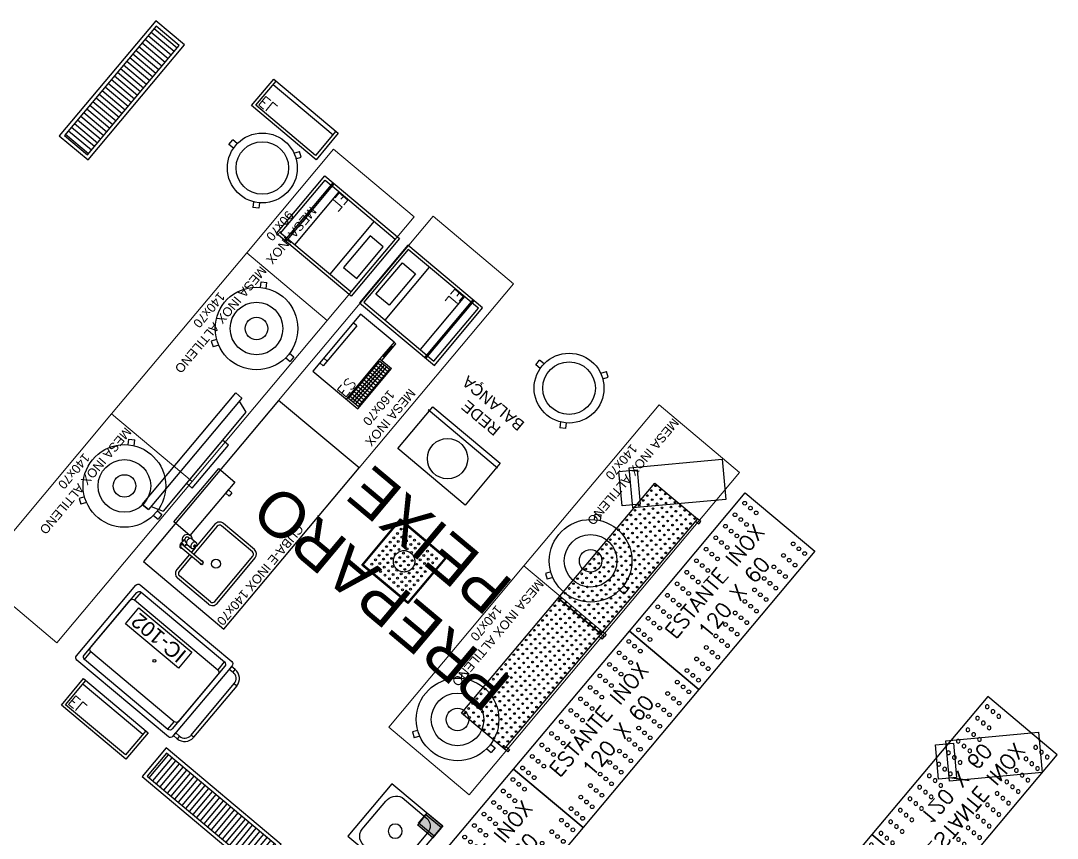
# Model space of a CAD drawing. Header units: metres. Extents: x 822482 to 822767, y 9662202 to 9662512.
# Drawn here: x 822698.37 to 822705.27, y 9662407.54 to 9662412.98 of the extents above; entities that cross this region are included whole.
import ezdxf
from ezdxf.enums import TextEntityAlignment as Align

# ---------------------------------------------------------------- set-up
doc = ezdxf.new("R2010")
doc.units = ezdxf.units.M
doc.linetypes.add('20006_ARQ_1000_3PV$0$CRF-EPL-L-ARQ-PE-BASE TÉRREO-R08$0$XREF - Ampliações.$0$PA-VAL-BASE-TER$0$HIDDEN', pattern=[9.524999999999999, 6.35, -3.175])
for name, color, linetype in [('#ARQ_TEXTO', 8, 'Continuous'), ('20006_ARQ_1000_3PV$0$ARQ-SAN', 9, 'Continuous'), ('ARQ_NE_EQUIPAMENTOS', 7, 'Continuous'), ('INOX_MOB', 252, 'Continuous')]:
    doc.layers.add(name, color=color, linetype=linetype)
doc.layers.add('20006_ARQ_1400_3PV$0$I-PONTO-ELE', color=114, linetype='Continuous', lineweight=0)
doc.layers.add('ARQ_NE_MOBILIÁRIOS', color=251, linetype='Continuous', lineweight=0)
for name, color, linetype, true_color in [('ARQ_NE_COTAS', 7, 'Continuous', 0x000000), ('ARQ_NE_GRELHAS', 7, 'Continuous', 0x0032c7), ('ARQ_NE_TEXTO', 7, 'Continuous', 0x000000)]:
    doc.layers.add(name, color=color, linetype=linetype, true_color=true_color)
doc.layers.add('ARQ_NE_INOX', color=7, linetype='Continuous', lineweight=0, true_color=0x0032c7)
doc.styles.add('20006_ARQ_1400_3PV$0$ROMANS', font='romans.shx')
doc.styles.add('Arial', font='arial.ttf', dxfattribs={"height": 0.6})
doc.styles.add('ROMANS', font='romans', dxfattribs={"height": 0.2})
doc.styles.get("Standard").update_dxf_attribs({"font": 'arial.ttf'})

# ---------------------------------------------------------------- blocks, each defined once
blk = doc.blocks.new('20006_ARQ_1400_3PV$0$ILV-014')
at = {"color": 0}
blk.add_lwpolyline([(0, 0.44), (0.455, 0.44), (0.455, 0), (0, 0)], close=True, dxfattribs=at)
blk.add_lwpolyline([(0.02167001351724392, 0.3202935160819689), (0.02167001351724392, 0.1212028945708084, 0.4643458994565086), (0.1139861987649348, 0.04323167111190891), (0.341707182136132, 0.04323167111190891, 0.3376475339818152), (0.4295271034063944, 0.1101670568421263), (0.4295271034063944, 0.3209688337853274, 0.4357182790879758), (0.3539637761542533, 0.391980523107835), (0.1184374823284143, 0.391980523107835, 0.3175354950386107), (0.02167001351724392, 0.3202935160819689, 1.395828122788316)], format="xyb", dxfattribs=at)
blk.add_circle((0.2278466904505334, 0.22), 0.04707355878347441, dxfattribs=at)
blk = doc.blocks.new('20006_ARQ_1400_3PV$0$IC-001')
at = {"color": 0}
for p, q in [((0.1972771088694572, 0.3871580313389131), (0.1972771088694572, 0.425386268303555)), ((0.1972771088694572, 0.425386268303555), (0.2372771088703303, 0.425386268303555)), ((0.2372771088703303, 0.3871580313389131), (0.2372771088703303, 0.425386268303555)), ((0.01070662411802914, 0.05491396501747658), (-0.02197742227144772, 0.03342144386988366)), ((0, 0), (-0.02197742227144772, 0.03342144386988366)), ((0.03099807920079911, 0.02038385531341191), (0, 0)), ((0.4117094655011897, 0.0231953350630647), (0.4427075447019888, 0.00281147974965279)), ((0.4320009205766837, 0.05772544476712937), (0.4646849669734365, 0.03623292361953645)), ((0.4427075447019888, 0.00281147974965279), (0.4646849669734365, 0.03623292361953645))]:
    blk.add_line(p, q, dxfattribs=at)
for radius in [0.2324999999999962, 0.1749999999999985]:
    blk.add_circle((0.2203680179591174, 0.1552737225902092), radius, dxfattribs=at)
blk = doc.blocks.new('20006_ARQ_1400_3PV$0$IPL-001')
at = {"color": 0}
for points in [[(0, 0), (1, 0), (1, -0.3699999999989814), (0, -0.3699999999989814)], [(0, -0.3699999999989814), (0.02000000000407454, -0.3699999999989814), (0.02000000000407454, -0.3999999999978172), (0, -0.3999999999978172)], [(1, -0.3699999999989814), (0.9799999999959255, -0.3699999999989814), (0.9799999999959255, -0.3999999999978172), (1, -0.3999999999978172)]]:
    blk.add_lwpolyline(points, close=True, dxfattribs=at)
for centre in [(0.01194317577028414, -0.01562042084697168), (0.01194317577028414, -0.05810210423805984), (0.0544248591613723, -0.01562042084697168), (0.0544248591613723, -0.05810210423805984), (0.09690654255973641, -0.01562042084697168), (0.09690654255973641, -0.05810210423805984), (0.1393882259508246, -0.01562042084697168), (0.1393882259508246, -0.05810210423805984), (0.1818699093491887, -0.01562042084697168), (0.1818699093491887, -0.05810210423805984), (0.2243515927402768, -0.01562042084697168), (0.2243515927402768, -0.05810210423805984), (0.2668332761386409, -0.01562042084697168), (0.2668332761386409, -0.05810210423805984), (0.3093149595297291, -0.01562042084697168), (0.3093149595297291, -0.05810210423805984), (0.3517966429280932, -0.01562042084697168), (0.3517966429280932, -0.05810210423805984), (0.3942783263191814, -0.01562042084697168), (0.3942783263191814, -0.05810210423805984), (0.4367600097175455, -0.01562042084697168), (0.4367600097175455, -0.05810210423805984), (0.4792416931086336, -0.01562042084697168), (0.4792416931086336, -0.05810210423805984), (0.5217233765069977, -0.01562042084697168), (0.5217233765069977, -0.05810210423805984), (0.5642050598980859, -0.01562042084697168), (0.5642050598980859, -0.05810210423805984), (0.60668674329645, -0.01562042084697168), (0.60668674329645, -0.05810210423805984), (0.6491684266875382, -0.01562042084697168), (0.6491684266875382, -0.05810210423805984), (0.6916501100859023, -0.01562042084697168), (0.6916501100859023, -0.05810210423805984), (0.7341317934769904, -0.01562042084697168), (0.7341317934769904, -0.05810210423805984), (0.7766134768753545, -0.01562042084697168), (0.7766134768753545, -0.05810210423805984), (0.8190951602664427, -0.01562042084697168), (0.8190951602664427, -0.05810210423805984), (0.8615768436648068, -0.01562042084697168), (0.8615768436648068, -0.05810210423805984), (0.904058527055895, -0.01562042084697168), (0.904058527055895, -0.05810210423805984), (0.9465402104542591, -0.01562042084697168), (0.9465402104542591, -0.05810210423805984), (0.9890218938453472, -0.01562042084697168), (0.9890218938453472, -0.05810210423805984), (0.01194317577028414, -0.100583787629148), (0.01194317577028414, -0.1430654710202361), (0.0544248591613723, -0.100583787629148), (0.0544248591613723, -0.1430654710202361), (0.09690654255973641, -0.100583787629148), (0.09690654255973641, -0.1430654710202361), (0.1393882259508246, -0.100583787629148), (0.1393882259508246, -0.1430654710202361), (0.1818699093491887, -0.100583787629148), (0.1818699093491887, -0.1430654710202361), (0.2243515927402768, -0.100583787629148), (0.2243515927402768, -0.1430654710202361), (0.2668332761386409, -0.100583787629148), (0.2668332761386409, -0.1430654710202361), (0.3093149595297291, -0.100583787629148), (0.3093149595297291, -0.1430654710202361), (0.3517966429280932, -0.100583787629148), (0.3517966429280932, -0.1430654710202361), (0.3942783263191814, -0.100583787629148), (0.3942783263191814, -0.1430654710202361), (0.4367600097175455, -0.100583787629148), (0.4367600097175455, -0.1430654710202361), (0.4792416931086336, -0.100583787629148), (0.4792416931086336, -0.1430654710202361), (0.5217233765069977, -0.100583787629148), (0.5217233765069977, -0.1430654710202361), (0.5642050598980859, -0.100583787629148), (0.5642050598980859, -0.1430654710202361), (0.60668674329645, -0.100583787629148), (0.60668674329645, -0.1430654710202361), (0.6491684266875382, -0.100583787629148), (0.6491684266875382, -0.1430654710202361), (0.6916501100859023, -0.100583787629148), (0.6916501100859023, -0.1430654710202361), (0.7341317934769904, -0.100583787629148), (0.7341317934769904, -0.1430654710202361), (0.7766134768753545, -0.100583787629148), (0.7766134768753545, -0.1430654710202361), (0.8190951602664427, -0.100583787629148), (0.8190951602664427, -0.1430654710202361), (0.8615768436648068, -0.100583787629148), (0.8615768436648068, -0.1430654710202361), (0.904058527055895, -0.100583787629148), (0.904058527055895, -0.1430654710202361), (0.9465402104542591, -0.100583787629148), (0.9465402104542591, -0.1430654710202361), (0.9890218938453472, -0.100583787629148), (0.9890218938453472, -0.1430654710202361), (0.01194317577028414, -0.1855471544113243), (0.0544248591613723, -0.1855471544113243), (0.09690654255973641, -0.1855471544113243), (0.1393882259508246, -0.1855471544113243), (0.1818699093491887, -0.1855471544113243), (0.2243515927402768, -0.1855471544113243), (0.2668332761386409, -0.1855471544113243), (0.3093149595297291, -0.1855471544113243), (0.3517966429280932, -0.1855471544113243), (0.3942783263191814, -0.1855471544113243), (0.4367600097175455, -0.1855471544113243), (0.4792416931086336, -0.1855471544113243), (0.5217233765069977, -0.1855471544113243), (0.5642050598980859, -0.1855471544113243), (0.60668674329645, -0.1855471544113243), (0.6491684266875382, -0.1855471544113243), (0.6916501100859023, -0.1855471544113243), (0.7341317934769904, -0.1855471544113243), (0.7766134768753545, -0.1855471544113243), (0.8190951602664427, -0.1855471544113243), (0.8615768436648068, -0.1855471544113243), (0.904058527055895, -0.1855471544113243), (0.9465402104542591, -0.1855471544113243), (0.9890218938453472, -0.1855471544113243), (0.01194317577028414, -0.2280288378024125), (0.01194317577028414, -0.2705105211935006), (0.0544248591613723, -0.2280288378024125), (0.0544248591613723, -0.2705105211935006), (0.09690654255973641, -0.2280288378024125), (0.09690654255973641, -0.2705105211935006), (0.1393882259508246, -0.2280288378024125), (0.1393882259508246, -0.2705105211935006), (0.1818699093491887, -0.2280288378024125), (0.1818699093491887, -0.2705105211935006), (0.2243515927402768, -0.2280288378024125), (0.2243515927402768, -0.2705105211935006), (0.2668332761386409, -0.2280288378024125), (0.2668332761386409, -0.2705105211935006), (0.3093149595297291, -0.2280288378024125), (0.3093149595297291, -0.2705105211935006), (0.3517966429280932, -0.2280288378024125), (0.3517966429280932, -0.2705105211935006), (0.3942783263191814, -0.2280288378024125), (0.3942783263191814, -0.2705105211935006), (0.4367600097175455, -0.2280288378024125), (0.4367600097175455, -0.2705105211935006), (0.4792416931086336, -0.2280288378024125), (0.4792416931086336, -0.2705105211935006), (0.5217233765069977, -0.2280288378024125), (0.5217233765069977, -0.2705105211935006), (0.5642050598980859, -0.2280288378024125), (0.5642050598980859, -0.2705105211935006), (0.60668674329645, -0.2280288378024125), (0.60668674329645, -0.2705105211935006), (0.6491684266875382, -0.2280288378024125), (0.6491684266875382, -0.2705105211935006), (0.6916501100859023, -0.2280288378024125), (0.6916501100859023, -0.2705105211935006), (0.7341317934769904, -0.2280288378024125), (0.7341317934769904, -0.2705105211935006), (0.7766134768753545, -0.2280288378024125), (0.7766134768753545, -0.2705105211935006), (0.8190951602664427, -0.2280288378024125), (0.8190951602664427, -0.2705105211935006), (0.8615768436648068, -0.2280288378024125), (0.8615768436648068, -0.2705105211935006), (0.904058527055895, -0.2280288378024125), (0.904058527055895, -0.2705105211935006), (0.9465402104542591, -0.2280288378024125), (0.9465402104542591, -0.2705105211935006), (0.9890218938453472, -0.2280288378024125), (0.9890218938453472, -0.2705105211935006), (0.01194317577028414, -0.3129922045845888), (0.0544248591613723, -0.3129922045845888), (0.09690654255973641, -0.3129922045845888), (0.1393882259508246, -0.3129922045845888), (0.1818699093491887, -0.3129922045845888), (0.2243515927402768, -0.3129922045845888), (0.2668332761386409, -0.3129922045845888), (0.3093149595297291, -0.3129922045845888), (0.3517966429280932, -0.3129922045845888), (0.3942783263191814, -0.3129922045845888), (0.4367600097175455, -0.3129922045845888), (0.4792416931086336, -0.3129922045845888), (0.5217233765069977, -0.3129922045845888), (0.5642050598980859, -0.3129922045845888), (0.60668674329645, -0.3129922045845888), (0.6491684266875382, -0.3129922045845888), (0.6916501100859023, -0.3129922045845888), (0.7341317934769904, -0.3129922045845888), (0.7766134768753545, -0.3129922045845888), (0.8190951602664427, -0.3129922045845888), (0.8615768436648068, -0.3129922045845888), (0.904058527055895, -0.3129922045845888), (0.9465402104542591, -0.3129922045845888), (0.9890218938453472, -0.3129922045845888), (0.01194317577028414, -0.3554738879756769), (0.0544248591613723, -0.3554738879756769), (0.09690654255973641, -0.3554738879756769), (0.1393882259508246, -0.3554738879756769), (0.1818699093491887, -0.3554738879756769), (0.2243515927402768, -0.3554738879756769), (0.2668332761386409, -0.3554738879756769), (0.3093149595297291, -0.3554738879756769), (0.3517966429280932, -0.3554738879756769), (0.3942783263191814, -0.3554738879756769), (0.4367600097175455, -0.3554738879756769), (0.4792416931086336, -0.3554738879756769), (0.5217233765069977, -0.3554738879756769), (0.5642050598980859, -0.3554738879756769), (0.60668674329645, -0.3554738879756769), (0.6491684266875382, -0.3554738879756769), (0.6916501100859023, -0.3554738879756769), (0.7341317934769904, -0.3554738879756769), (0.7766134768753545, -0.3554738879756769), (0.8190951602664427, -0.3554738879756769), (0.8615768436648068, -0.3554738879756769), (0.904058527055895, -0.3554738879756769), (0.9465402104542591, -0.3554738879756769), (0.9890218938453472, -0.3554738879756769)]:
    blk.add_circle(centre, 0.005620420848572394, dxfattribs=at)
blk = doc.blocks.new('estantes 120')
at = {"color": 0}
blk.add_lwpolyline([(52510, -8105.619047619082), (52630, -8105.619047619082), (52630, -8166), (52510, -8166)], close=True, dxfattribs=at)
for centre in [(52514.51289822231, -8109.750391285896), (52514.51289822231, -8114.750391285896), (52524.51289822231, -8109.750391285896), (52524.51289822231, -8114.750391285896), (52534.51289822231, -8109.750391285896), (52534.51289822231, -8114.750391285896), (52544.51289822231, -8109.750391285896), (52544.51289822231, -8114.750391285896), (52554.51289822231, -8109.750391285896), (52554.51289822231, -8114.750391285896), (52564.51289822231, -8109.750391285896), (52564.51289822231, -8114.750391285896), (52574.51289822231, -8109.750391285896), (52574.51289822231, -8114.750391285896), (52584.51289822231, -8109.750391285896), (52584.51289822231, -8114.750391285896), (52594.49112831848, -8109.750199313246), (52594.49112831848, -8114.750199313246), (52604.49112535454, -8109.750199313246), (52604.49112535454, -8114.750199313246), (52614.49112535454, -8109.750199313246), (52614.49112535454, -8114.750199313246), (52624.49112535454, -8109.750199313246), (52624.49112535454, -8114.750199313246), (52514.51289822231, -8119.750391285896), (52524.51289822231, -8119.750391285896), (52534.51289822231, -8119.750391285896), (52544.51289822231, -8119.750391285896), (52554.51289822231, -8119.750391285896), (52564.51289822231, -8119.750391285896), (52574.51289822231, -8119.750391285896), (52584.51289822231, -8119.750391285896), (52594.49112831848, -8119.750199313246), (52604.49112535454, -8119.750199313246), (52614.49112535454, -8119.750199313246), (52624.49112535454, -8119.750199313246), (52514.51289822231, -8151.868656333187), (52524.51289822231, -8151.868656333187), (52534.51289822231, -8151.868656333187), (52544.51289822231, -8151.868656333187), (52554.51289822231, -8151.868656333187), (52564.51289822231, -8151.868656333187), (52574.51289822231, -8151.868656333187), (52584.51289822231, -8151.868656333187), (52594.49112831848, -8151.868848305981), (52604.49112535454, -8151.868848305981), (52614.49112535454, -8151.868848305981), (52624.49112535454, -8151.868848305981), (52514.51289822231, -8156.868656333187), (52514.51289822231, -8161.868656333187), (52524.51289822231, -8156.868656333187), (52524.51289822231, -8161.868656333187), (52534.51289822231, -8156.868656333187), (52534.51289822231, -8161.868656333187), (52544.51289822231, -8156.868656333187), (52544.51289822231, -8161.868656333187), (52554.51289822231, -8156.868656333187), (52554.51289822231, -8161.868656333187), (52564.51289822231, -8156.868656333187), (52564.51289822231, -8161.868656333187), (52574.51289822231, -8156.868656333187), (52574.51289822231, -8161.868656333187), (52584.51289822231, -8156.868656333187), (52584.51289822231, -8161.868656333187), (52594.49112831848, -8156.868848305981), (52594.49112831848, -8161.868848305836), (52604.49112535454, -8156.868848305981), (52604.49112535454, -8161.868848305836), (52614.49112535454, -8156.868848305981), (52614.49112535454, -8161.868848305836), (52624.49112535454, -8156.868848305981), (52624.49112535454, -8161.868848305836)]:
    blk.add_circle(centre, 1.234460725390818, dxfattribs=at)
at = {"layer": '#ARQ_TEXTO', "insert": (52571.85128712108, -8136.219612750847), "char_height": 10.00007616569247, "width": 136.9907633235781, "attachment_point": 5, "style": 'ROMANS'}
blk.add_mtext('ESTANTE INOX\\P120 X 60', dxfattribs=at)
blk = doc.blocks.new('20006_ARQ_1400_3PV$0$QEM-062')
at = {"color": 0, "linetype": 'ByBlock'}
for points in [[(0, -0.6499999999999773), (0.5, -0.6499999999999773), (0.5, 0), (0, 0)], [(0.1126820094535788, -0.4883832191040938), (0.3866295498360728, -0.4883832191040938), (0.3866295498360728, -0.6022626364671169), (0.1126820094535788, -0.6022626364671169)]]:
    blk.add_lwpolyline(points, close=True, dxfattribs=at)
for points in [[(0.4800000000000182, -0.07346926009006438), (0.4800000000000182, -0.01999999999998181), (0.01999999999998181, -0.01999999999998181), (0.01999999999998181, -0.07346926009006438)], [(0.5, -0.07346926009006438), (0, -0.07346926009006438)], [(0.5, -0.08346926009005529), (0, -0.08346926009005529)], [(0.01999999999998181, -0.08346926009005529), (0.01999999999998181, -0.6299999999999955), (0.4800000000000182, -0.6299999999999955), (0.4800000000000182, -0.08346926009005529)], [(0.01999999999998181, -0.1406282982193261), (0.4800000000000182, -0.1406282982193261)], [(0.01999999999998181, -0.4463086727670316), (0.4800000000000182, -0.4463086727670316)]]:
    blk.add_lwpolyline(points, dxfattribs=at)
at = {"layer": '20006_ARQ_1400_3PV$0$I-PONTO-ELE', "color": 0, "style": '20006_ARQ_1400_3PV$0$ROMANS'}
blk.add_text('EL', height=0.075, dxfattribs=at).set_placement((0.0116424848316683, -0.2222893914188262))
blk = doc.blocks.new('20006_ARQ_1400_3PV$0$B-025')
at = {"color": 0, "linetype": 'ByBlock'}
for p, q in [((0.4950000000000001, 0), (0, 0)), ((0, 0), (0, -0.3900000000000001)), ((0.4950000000000001, -0.29), (0.4950000000000001, 0)), ((0.4182454339569668, -0.03000000000000001), (0.07203598123695702, -0.03000000000000001)), ((0, -0.3900000000000001), (0.3495544177977718, -0.3900000000000001))]:
    blk.add_line(p, q, dxfattribs=at)
for points in [[(0.07203598123695702, -0.03000000000000001), (0.07203598123695702, 0)], [(0.112035981236957, -0.03000000000000001), (0.112035981236957, 0)], [(0.4182454339569668, -0.03000000000000001), (0.4182454339569668, 0)], [(0.3495544177977718, -0.29), (0, -0.29)], [(0.01327077222621301, -0.3213667012752268), (0.3365556930004969, -0.3213667012752268)], [(0.01327077222621301, -0.3399921313127271), (0.3365556930004969, -0.3399921313127271)], [(0.03007221309776651, -0.3824185997034656), (0.03007221309776651, -0.2995694338934264)], [(0.0506819822547841, -0.3824185997034656), (0.0506819822547841, -0.2995694338934264)], [(0.07129175141174347, -0.3824185997034656), (0.07129175141174347, -0.2995694338934264)], [(0.09190152056870285, -0.3824185997034656), (0.09190152056870285, -0.2995694338934264)], [(0.1125112897257204, -0.3824185997034656), (0.1125112897257204, -0.2995694338934264)], [(0.1331210588826798, -0.3824185997034656), (0.1331210588826798, -0.2995694338934264)], [(0.1537308280396392, -0.3824185997034656), (0.1537308280396392, -0.2995694338934264)], [(0.1743405971965986, -0.3824185997034656), (0.1743405971965986, -0.2995694338934264)], [(0.1949503663536162, -0.3824185997034656), (0.1949503663536162, -0.2995694338934264)], [(0.2155601355105755, -0.3824185997034656), (0.2155601355105755, -0.2995694338934264)], [(0.2361699046675349, -0.3824185997034656), (0.2361699046675349, -0.2995694338934264)], [(0.2567796738245525, -0.3824185997034656), (0.2567796738245525, -0.2995694338934264)], [(0.2773894429815119, -0.3824185997034656), (0.2773894429815119, -0.2995694338934264)], [(0.2979992121384712, -0.3824185997034656), (0.2979992121384712, -0.2995694338934264)], [(0.3186089812954889, -0.3824185997034656), (0.3186089812954889, -0.2995694338934264)], [(0.4950000000000001, -0.29), (0.3495544177977718, -0.29), (0.3495544177977718, -0.3900000000000001)], [(0.3495544177977718, -0.3064591900581727), (0.4950000000000583, -0.3064591900580563), (0.4950000000000583, -0.29)], [(0.373088317714457, -0.2979394938817714), (0.4687047815583647, -0.2979394938817714)], [(0.01327077222621301, -0.358617561350111), (0.3365556930004969, -0.358617561350111)]]:
    blk.add_lwpolyline(points, dxfattribs=at)
blk.add_lwpolyline([(0.01327077222621301, -0.2995694338934264), (0.3365556930004969, -0.2995694338934264), (0.3365556930004969, -0.3824185997034656), (0.01327077222621301, -0.3824185997034656)], close=True, dxfattribs=at)
at = {"layer": '20006_ARQ_1400_3PV$0$I-PONTO-ELE', "style": '20006_ARQ_1400_3PV$0$ROMANS'}
blk.add_text('ES', height=0.075, dxfattribs=at).set_placement((-0.001184552561270424, -0.2804154406228363))
blk = doc.blocks.new('20006_ARQ_1400_3PV$0$IC-102')
at = {"color": 0}
for p, q in [((0.05457939841463144, 0.6087320844887785), (0.05457939841463144, 0.540360806303255)), ((0.7777760174990078, 0.6087320844887785), (0.7777760174990078, 0.540360806303255)), ((0.05457939841463144, 0.02057081388599613), (0.05457939841463144, 0.08894209207150539)), ((0.7777760174990078, 0.02057081388599613), (0.7777760174990078, 0.08894209207150539))]:
    blk.add_line(p, q, dxfattribs=at)
for points in [[(0.01867770795681167, 0.6421514491873808), (0.8136777079568276, 0.6421514491873808, -0.414213562373095), (0.8336777079568094, 0.6221514491873847), (0.8336777079568094, 0.007151449187375647, -0.414213562373095), (0.8136777079568276, -0.01284855081262037), (0.01867770795681167, -0.01284855081262037, -0.414213562373095), (-0.001322292043170137, 0.007151449187375647), (-0.001322292043170137, 0.6221514491873847, -0.414213562373095)], [(0.05457939841463144, 0.6087320844887785), (0.7789155485952506, 0.6087320844887785, -0.414213562373095), (0.7989155485952608, 0.5887320844887682), (0.7989155485952608, 0.04348646510288745, -0.414213562373095), (0.7789155485952506, 0.02348646510287722), (0.05457939841463144, 0.02348646510287722, -0.414213562373095), (0.03457939841464963, 0.04348646510288745), (0.03457939841464963, 0.5887320844887682, -0.414213562373095)], [(0.05457939841463144, 0.540360806303255), (0.7789155485952506, 0.540360806303255, -0.414213562373095), (0.7989155485952608, 0.520360806303259), (0.7989155485952608, 0.1097108737463088, -0.414213562373095), (0.7789155485952506, 0.08971087374631281), (0.05457939841463144, 0.08971087374631281, -0.414213562373095), (0.03457939841464963, 0.1097108737463088), (0.03457939841464963, 0.520360806303259, -0.414213562373095)]]:
    blk.add_lwpolyline(points, format="xyb", close=True, dxfattribs=at)
for points in [[(0.8668475939028895, 0.6158382392588493), (0.8336777079569515, 0.6158382392588493), (0.8336777079569515, 0.5934143058686772), (0.8668475939028895, 0.5934143058686772)], [(0.9211917966965757, 0.5409043000666287), (0.9436777079569652, 0.5409043000666287), (0.9436777079569936, 0.09314575859399099), (0.9211917966966041, 0.09314575859399099)], [(0.8668475939029179, 0.01583823925884076), (0.8336777079569799, 0.01583823925884076), (0.8336777079569799, 0.03826217264901288), (0.8668475939029179, 0.03826217264901288)]]:
    blk.add_lwpolyline(points, close=True, dxfattribs=at)
blk.add_circle((0.4167474735049552, 0.3150358400247768), 0.00971615524889704, dxfattribs=at)
for centre, radius, start, end in [((0.8678836670332544, 0.5400464247798453), 0.07579889570139903, 0.6484749181585339, 90.78318378821496), ((0.8686823766099678, 0.5409369408846061), 0.05250943023166253, 359.9643838978574, 92.00243477603662), ((0.8686823766099963, 0.09073953763308396), 0.05250943023166253, 267.9975652239634, 0.03561610214255494), ((0.8678836670332828, 0.09163005373784472), 0.07579889570139903, 269.216816211785, 359.3515250818414)]:
    blk.add_arc(centre, radius, start, end, dxfattribs=at)
blk = doc.blocks.new('20006_ARQ_1000_3PV$0$GRELHA 40x40 (BARRA CHATA)')
for points in [[(6.709187235792058, -10.20995689029348), (7.109187235815341, -10.20995689029351), (7.109187235815341, -10.6099568888034), (6.709187235792058, -10.60995688880337)], [(7.102838029495331, -10.60360768283263), (6.715536442112068, -10.6036076828326), (6.715536442112068, -10.21630609626425), (7.102838029495331, -10.21630609626428)]]:
    blk.add_lwpolyline(points, close=True)
for centre in [(6.756806283366757, -10.25757593693686), (6.794901521519648, -10.25757593693686), (6.832996759556124, -10.25757593693686), (6.871091997709016, -10.25757593693686), (6.909187235745492, -10.25757593693686), (6.947282473898383, -10.25757593693686), (6.985377711934859, -10.25757593693689), (7.023472950087751, -10.25757593693689), (7.061568188240642, -10.25757593693689), (6.756806283366757, -10.29567117462409), (6.756806283366757, -10.33376641417397), (6.794901521519648, -10.29567117462409), (6.794901521519648, -10.33376641417397), (6.832996759556124, -10.29567117462409), (6.832996759556124, -10.33376641417397), (6.871091997709016, -10.29567117462409), (6.871091997709016, -10.33376641417397), (6.909187235745492, -10.29567117462409), (6.909187235745492, -10.33376641417397), (6.947282473898383, -10.29567117462409), (6.947282473898383, -10.33376641417397), (6.985377711934859, -10.29567117462412), (6.985377711934859, -10.33376641417399), (7.023472950087751, -10.29567117462412), (7.023472950087751, -10.33376641417399), (7.061568188240642, -10.29567117462412), (7.061568188240642, -10.33376641417399), (6.756806283366757, -10.37186165186122), (6.756806283366757, -10.40995688954845), (6.794901521519648, -10.37186165186122), (6.794901521519648, -10.40995688954845), (6.832996759556124, -10.37186165186122), (6.832996759556124, -10.40995688954845), (6.871091997709016, -10.37186165186122), (6.871091997709016, -10.40995688954845), (6.909187235745492, -10.37186165186122), (6.909187235745492, -10.40995688954845), (6.947282473898383, -10.37186165186122), (6.947282473898383, -10.40995688954845), (6.985377711934859, -10.37186165186122), (6.985377711934859, -10.40995688954845), (7.023472950087751, -10.37186165186122), (7.023472950087751, -10.40995688954845), (7.061568188240642, -10.37186165186122), (7.061568188240642, -10.40995688954845), (6.756806283366757, -10.44805212723568), (6.756806283366757, -10.48614736492291), (6.794901521519648, -10.44805212723568), (6.794901521519648, -10.48614736492291), (6.832996759556124, -10.44805212723568), (6.832996759556124, -10.48614736492291), (6.871091997709016, -10.44805212723568), (6.871091997709016, -10.48614736492291), (6.909187235745492, -10.44805212723568), (6.909187235745492, -10.48614736492291), (6.947282473898383, -10.44805212723568), (6.947282473898383, -10.48614736492291), (6.985377711934859, -10.44805212723568), (6.985377711934859, -10.48614736492291), (7.023472950087751, -10.44805212723568), (7.023472950087751, -10.48614736492291), (7.061568188240642, -10.44805212723568), (7.061568188240642, -10.48614736492291), (6.756806283366757, -10.52424260447279), (6.794901521519648, -10.52424260447279), (6.832996759556124, -10.52424260447279), (6.871091997709016, -10.52424260447279), (6.909187235745492, -10.52424260447279), (6.947282473898383, -10.52424260447279), (6.985377711934859, -10.52424260447279), (7.023472950087751, -10.52424260447279), (7.061568188240642, -10.52424260447279), (6.756806283366757, -10.56233784216002), (6.794901521519648, -10.56233784216002), (6.832996759556124, -10.56233784216002), (6.871091997709016, -10.56233784216002), (6.909187235745492, -10.56233784216002), (6.947282473898383, -10.56233784216002), (6.985377711934859, -10.56233784216002), (7.023472950087751, -10.56233784216002), (7.061568188240642, -10.56233784216002)]:
    blk.add_circle(centre, 0.00619047619047624)
at = {"linetype": '20006_ARQ_1000_3PV$0$CRF-EPL-L-ARQ-PE-BASE TÉRREO-R08$0$XREF - Ampliações.$0$PA-VAL-BASE-TER$0$HIDDEN', "ltscale": 0.5}
blk.add_circle((6.909187235745492, -10.40995688954845), 0.07142857142857201, dxfattribs=at)
blk = doc.blocks.new('GRELHAS')
at = {"layer": 'ARQ_NE_GRELHAS', "transparency": 33554687}
h = blk.add_hatch(dxfattribs=at)
h.set_pattern_fill('LINE', color=256, scale=0.009999999999999997, angle=-50.00901037653671, style=0)
h.set_pattern_definition([(90, (628.9476180579513, -59.63148744031787), (-0.03175000000000001, 1.387778780781446e-17), [])])
h.paths.add_polyline_path([(671.6910102628171, -130.6975861256942), (670.7410102616996, -130.6975861303508), (670.7410102616996, -130.8975861240178), (671.6910102637485, -130.8975861240178)])
h = blk.add_hatch(dxfattribs=at)
h.set_pattern_fill('LINE', color=256, scale=0.009999999999999997, angle=39.99098945017337, style=0)
h.set_pattern_definition([(179.99999982671, (603.5877716932446, -176.354181186296), (-9.602724865276357e-11, -0.03175), [])])
h.paths.add_polyline_path([(674.6538705108687, -133.6107891947031), (674.6538705071434, -134.5607891958207), (674.8538705026731, -134.560789196752), (674.8538705073297, -133.6107891937718)])
for points in [[(671.7160102622584, -130.6725861337036), (670.716010261327, -130.6725861243904), (670.7160102622584, -130.922586126253), (671.716010261327, -130.922586129047)], [(671.6910102628171, -130.6975861256942), (670.7410102616996, -130.6975861303508), (670.7410102616996, -130.8975861240178), (671.6910102637485, -130.8975861240178)], [(674.6288705151528, -133.5857891971245), (674.6288705039769, -134.5857891961932), (674.8788705058396, -134.5857891952619), (674.8788705114275, -133.5857891971245)], [(674.6538705108687, -133.6107891947031), (674.6538705071434, -134.5607891958207), (674.8538705026731, -134.560789196752), (674.8538705073297, -133.6107891937718)]]:
    blk.add_lwpolyline(points, close=True, dxfattribs=at)
blk.add_blockref('20006_ARQ_1000_3PV$0$GRELHA 40x40 (BARRA CHATA)', (664.39107322786, -122.4813844952732), dxfattribs=at)
blk = doc.blocks.new('20006_ARQ_1400_3PV$0$QMM-063')
at = {"color": 0, "linetype": 'ByBlock'}
blk.add_lwpolyline([(0, -0.2300000000000182), (0.5599999999999454, -0.2300000000000182), (0.5599999999999454, 0), (0, 0)], close=True, dxfattribs=at)
for points in [[(0.5399999999999636, -0.2300000000000182), (0.5399999999999636, -0.01999999999998181), (0.01999999999998181, -0.01999999999998181), (0.01999999999998181, -0.2300000000000182)], [(0.01999999999998181, -0.2000000000000455), (0.5399999999999636, -0.2000000000000455)]]:
    blk.add_lwpolyline(points, dxfattribs=at)
at = {"layer": '20006_ARQ_1400_3PV$0$I-PONTO-ELE', "style": '20006_ARQ_1400_3PV$0$ROMANS'}
blk.add_text('EL', height=0.075, dxfattribs=at).set_placement((0.02091001702956419, -0.1083592615524367))
blk = doc.blocks.new('20006_ARQ_1400_3PV$0$TV')
at = {"color": 0, "transparency": 33554687}
for points in [[(-1.308432899804757e-07, 0.9679999020203596), (0.0531576461474117, 0.9679999020203596), (0.0531576461474117, 4.232962425021469e-08)], [(-6.328602353278256e-08, -9.79794876343476e-08), (-6.328602353278256e-08, 0.9679997834754559), (0.0531576461474117, 0.9679999020203596)], [(0.05315771370467814, 0.9406271359447729), (0.1345329789731124, 0.9132545653182333), (0.1345329336548104, 0.05474535620343346)], [(-6.328602353278256e-08, 4.232962425021469e-08), (0.05315771370467814, 4.232962425021469e-08), (-1.308432899804757e-07, 4.232962425021469e-08)], [(0.0531576461474117, 0.02737268986076202), (0.1345330392071276, 0.05474539170919712)]]:
    blk.add_lwpolyline(points, dxfattribs=at)
blk.add_lwpolyline([(0.1854099546910959, 0.29736213641619), (0.1854099546910959, 0.6706377851054768), (0.1345329563121425, 0.6706377851054768), (0.1345329563121425, 0.29736213641619)], close=True, dxfattribs=at)
blk = doc.blocks.new('LX')
at = {"layer": 'ARQ_NE_EQUIPAMENTOS', "transparency": 33554687}
for p, q in [((46.95557158719748, -72.20119774248451), (46.9770641066134, -72.16851369850338)), ((47.01048555225134, -72.19049111753702), (46.9770641066134, -72.16851369850338)), ((46.99010169506073, -72.22148919757456), (47.01048555225134, -72.19049111753702)), ((46.52105682622641, -72.46272847801447), (46.52105682622641, -72.42272848077118)), ((46.55928506143391, -72.42272847890854), (46.52105682622641, -72.42272848077118)), ((46.55928506329656, -72.46272847708315), (46.52105682622641, -72.46272847801447)), ((46.95557158719748, -72.69441633485258), (46.97706410754472, -72.72710038162768)), ((47.01048555132002, -72.70512295980006), (46.97706410754472, -72.72710038162768)), ((46.99010169506073, -72.67412488069385), (47.01048555132002, -72.70512295980006))]:
    blk.add_line(p, q, dxfattribs=at)
for radius in [0.2749999999999998, 0.1749999999999984, 0.07499999999999997]:
    blk.add_circle((46.83387994766235, -72.44780703820288), radius, dxfattribs=at)
blk = doc.blocks.new('*U297')
at = {"true_color": 0xffffff}
h = blk.add_hatch(color=7, dxfattribs=at)
h.dxf.hatch_style = 1
edge = h.paths.add_edge_path()
edge.add_line((-0.05149999999999994, -1.041850525122789e-18), (0.05150000000000009, -1.041850525122789e-18))
edge.add_line((0.05150000000000004, -1.041850525122789e-18), (0.05150000000000004, -0.13))
edge.add_arc((0.04650000000000015, -0.13), 0.005000000000000004, 270.0000000000001, 360, ccw=False)
edge.add_line((0.04650000000000015, -0.135), (-0.0464999999999999, -0.135))
edge.add_arc((-0.04649999999999983, -0.13), 0.005000000000000004, 180, 269.9999999999999, ccw=False)
edge.add_line((-0.05149999999999994, -0.13), (-0.05149999999999994, 0))
at = {"layer": '20006_ARQ_1000_3PV$0$ARQ-SAN', "lineweight": 30}
blk.add_lwpolyline([(-0.0515, -1.041850525122789e-18), (0.05150000000000004, -1.041850525122789e-18), (0.05150000000000004, -0.13, -0.414213562373095), (0.04650000000000004, -0.135), (-0.0465, -0.135, -0.414213562373095), (-0.0515, -0.13)], format="xyb", close=True, dxfattribs=at)
blk.add_lwpolyline([(-0.03802626047301061, -1.041850525122789e-18), (0.03802626047301068, -1.041850525122789e-18), (0.03802626047301066, -0.135), (-0.03802626047301062, -0.135)], close=True, dxfattribs=at)
blk = doc.blocks.new('*U393')
at = {"layer": 'ARQ_NE_INOX'}
blk.add_lwpolyline([(1.400000000000026, -0.6999999999999431), (2.664535259100376e-14, -0.7), (0, 0), (1.4, 5.684363395007744e-14)], close=True, dxfattribs=at)
blk = doc.blocks.new('pia')
for p, q in [((198164.9518086513, 321090.9110292155), (198191.9518023968, 321090.8926513395)), ((198164.9531699756, 321092.9110287522), (198191.953163721, 321092.8926508762)), ((198160.9504482538, 321088.9137523274), (198160.9303687226, 321049.4137591608)), ((198162.9504477905, 321088.9123910031), (198162.9303682593, 321049.4123978369)), ((198193.9448251472, 321075.6412923899), (198193.9504406093, 321088.8912904787)), ((198195.9448246839, 321075.6399310656), (198195.9504401461, 321088.8899291545)), ((198203.3552777873, 321075.63488705), (198186.3552817253, 321075.6464583053)), ((198203.3539164631, 321073.6348875133), (198186.3539204011, 321073.6464587686)), ((198193.9303610781, 321049.3912973124), (198193.9434638231, 321073.6412928532)), ((198195.9303606148, 321049.3899359882), (198195.9398933448, 321068.3950173252)), ((198195.9409074161, 321069.8848478176), (198195.9434633598, 321073.6399315289)), ((198201.3902449923, 321071.636223647), (198197.6302244404, 321071.638782951)), ((198201.8539168106, 321073.6359085065), (198201.8524961901, 321071.5487933498)), ((198203.3520446424, 321070.8848881504), (198202.6521874734, 321070.8853645167)), ((198204.8545967777, 321074.6338662886), (198204.8516329326, 321070.2795112212)), ((198201.3868416819, 321066.6362248054), (198197.62682113, 321066.6387841095)), ((198203.3496623251, 321067.3848889612), (198202.6498051561, 321067.3853653275)), ((198164.9276451477, 321045.4110374391), (198191.9276388931, 321045.3926595633)), ((198164.9290064719, 321047.4110369759), (198191.9290002172, 321047.3926590997))]:
    blk.add_line(p, q)
for points in [[(198197.6302244404, 321071.638782951, 0.133256151078858), (198196.9880502906, 321071.4650107978, 0.1067562697216193), (198196.3797263267, 321070.9074009012, 0.0828275296409976), (198196.0034847551, 321070.130273579, 0.0713517487531064), (198195.8607562417, 321069.1399867821, 0.0713517487531284), (198196.0021365219, 321068.1495066032, 0.0828275296409654), (198196.3773198228, 321067.3718678143, 0.1067562697216041), (198196.9848841355, 321066.8134303084, 0.1332561510788969), (198197.62682113, 321066.6387841095, 0.133256151078858), (198198.2689952798, 321066.8125562623, 0.1067562697216193), (198198.8773192437, 321067.3701661593, 0.0828275296410104), (198199.2535608153, 321068.1472934814, 0.0713517487531411), (198199.3962893286, 321069.1375802781, 0.0713517487531222), (198199.2549090485, 321070.1280604572, 0.0828275296409982), (198198.8797257475, 321070.9056992461, 0.1067562697216379), (198198.272161435, 321071.4641367519, 0.1332561510788669)], [(198196.8780124624, 321068.3892942004, 0.1332561510789247), (198197.0706647073, 321068.4414258464, 0.1067562697216326), (198197.2531618965, 321068.6087088154, 0.0828275296409895), (198197.366034368, 321068.8418470122, 0.0713517487531432), (198197.408852922, 321069.1389330512, 0.0713517487531746), (198197.3664388379, 321069.4360771049, 0.0828275296409173), (198197.2538838476, 321069.6693687415, 0.1067562697215655), (198197.0716145539, 321069.8368999933, 0.1332561510788154), (198196.8790334555, 321069.889293853, 0.1332561510789247), (198196.6863812105, 321069.8371622071, 0.1067562697216326), (198196.5038840214, 321069.6698792381, 0.082827529640952), (198196.3910115499, 321069.4367410415, 0.0713517487531327), (198196.3481929959, 321069.1396550023, 0.0713517487530383), (198196.3906070799, 321068.8425109486, 0.082827529640984), (198196.5031620702, 321068.609219312, 0.106756269721622), (198196.685431364, 321068.4416880602, 0.1332561510787654)]]:
    blk.add_lwpolyline(points, format="xyb", close=True)
blk.add_lwpolyline([(198201.3868416819, 321066.6362248054, 0.133256151078858), (198202.0290158317, 321066.8099969586, 0.1067562697216193), (198202.6373397956, 321067.3676068552, 0.0828275296410104), (198203.0135813672, 321068.1447341773, 0.0713517487531411), (198203.1563098806, 321069.1350209745, 0.0713517487531222), (198203.0149296005, 321070.1255011532, 0.0828275296409982), (198202.6397462994, 321070.903139942, 0.1067562697216379), (198202.0321819869, 321071.461577448, 0.1332561510788669), (198201.3902449923, 321071.636223647, 0.133256151078858)], format="xyb")
blk.add_circle((198178.4404044343, 321069.1518441578), 2.999999999999528)
for centre, radius, start, end in [((198164.9504473272, 321088.9110296788), 3.999999999999373, 89.96100093250575, 179.9610009341744), ((198164.9504473272, 321088.9110296788), 1.999999999999686, 89.98897738695509, 179.9610009341744), ((198191.9504410727, 321088.8926518028), 1.999999999999686, 359.9610009341744, 89.96100093250575), ((198191.9504410727, 321088.8926518028), 3.999999999999373, 359.9610009341744, 89.96100093250575), ((198186.3546010632, 321074.646458537), 1.249999999999803, 53.09110328632868, 306.8308985806841), ((198186.3546010632, 321074.646458537), 0.9999999999998432, 89.96111880999199, 269.961118809992), ((198203.3545971252, 321074.6348872818), 1.499999999999764, 221.7713158287988, 138.1506860368914), ((198203.3545971252, 321074.6348872818), 0.9999999999998432, 269.9612146761225, 89.96121467612245), ((198203.3508534837, 321069.1348885557), 3.499999999999451, 225.545692336334, 64.58406740977803), ((198203.3508534837, 321069.1348885557), 3.499999999999451, 115.3379344582509, 134.3763095289292), ((198203.3508534837, 321069.1348885557), 1.749999999999725, 269.9610009325057, 24.58097826090226), ((198203.3508534837, 321069.1348885557), 1.749999999999725, 30.96372006610194, 89.96100093250575), ((198205.851632701, 321070.2788305589), 0.9999999999998432, 179.9610009341744, 204.5809782609023), ((198164.930367796, 321049.4110365126), 3.999999999999373, 179.9610009341744, 269.9610009325057), ((198164.930367796, 321049.4110365126), 1.999999999999686, 179.9610009341744, 269.9610009325057), ((198191.9303615414, 321049.3926586365), 3.999999999999373, 269.9610009325057, 359.9610009341744), ((198191.9303615414, 321049.3926586365), 1.999999999999686, 269.9610009325057, 359.9610009341744)]:
    blk.add_arc(centre, radius, start, end)
blk = doc.blocks.new('*U378')
at = {"layer": 'INOX_MOB'}
blk.add_lwpolyline([(1.399994349413104, -0.6999999999999431), (2.642330798607873e-14, -0.7), (0, 0), (1.399994349413078, 5.684341886080801e-14)], close=True, dxfattribs=at)
at = {"layer": 'INOX_MOB', "xscale": -0.01, "yscale": 0.01, "zscale": 0.01, "rotation": 269.9708741181404}
blk.add_blockref('pia', (-3210.597360110536, -1980.531627435237), dxfattribs=at)
blk = doc.blocks.new('*U394')
at = {"layer": 'ARQ_NE_INOX'}
blk.add_lwpolyline([(1.600000000000027, -0.6999999999999356), (2.664535259100376e-14, -0.7), (0, 0), (1.6, 6.445662256025988e-14)], close=True, dxfattribs=at)
blk = doc.blocks.new('20006_ARQ_1400_3PV$0$QES-011')
at = {"color": 0}
for points in [[(0, 0.1400000000030559), (0.4650000000037835, 0.1400000000030559), (0.4650000000037835, 0), (0, 0)], [(0.3695428342325613, 0), (0.3983484864220372, 0), (0.3983484864220372, -0.02999999999883585), (0.3695428342325613, -0.02999999999883585)]]:
    blk.add_lwpolyline(points, close=True, dxfattribs=at)
blk = doc.blocks.new('*U386')
at = {"layer": 'ARQ_NE_INOX'}
blk.add_lwpolyline([(0.9000000000000267, -0.6999999999999621), (2.664535259100376e-14, -0.7), (0, 0), (0.9, 3.781116242462139e-14)], close=True, dxfattribs=at)
blk = doc.blocks.new('A$C8f1b9c42')
at = {"layer": 'ARQ_NE_EQUIPAMENTOS', "transparency": 33554687}
blk.add_lwpolyline([(307.0552504202351, -251.874519101344), (307.0552504211664, -251.7345191026106), (307.5145546514541, -251.7345191016793), (307.5145546495914, -251.874519101344), (307.0552504202351, -251.874519101344)], dxfattribs=at)
for name, p, xscale, rotation in [('20006_ARQ_1400_3PV$0$QMM-063', (307.4934351406991, -251.0459066666663), -0.9999999999999998, 359.9999999999999), ('20006_ARQ_1400_3PV$0$ILV-014', (305.4721937738359, -251.6030773408711), -1, 90), ('20006_ARQ_1400_3PV$0$QEM-062', (308.4148471988738, -254.8709657853469), -1, 270), ('20006_ARQ_1400_3PV$0$QMM-063', (309.0882037114352, -254.9163800431415), -0.9999999999999998, 359.9999999999999)]:
    blk.add_blockref(name, p, dxfattribs=dict(at, xscale=xscale, rotation=rotation))
for name, p, rotation in [('20006_ARQ_1400_3PV$0$IC-102', (307.6255956105888, -251.3545551840216), 180.0000000035784), ('20006_ARQ_1400_3PV$0$TV', (307.939993060194, -252.4152975389734), 180.0000000035784), ('20006_ARQ_1400_3PV$0$QES-011', (307.5645959163085, -252.4598497198895), 269.6450369825707), ('20006_ARQ_1400_3PV$0$IPL-001', (305.4177121650428, -252.7165036471561), 270), ('20006_ARQ_1400_3PV$0$IPL-001', (305.4177121650428, -253.7165036462247), 270), ('20006_ARQ_1400_3PV$0$B-025', (307.6399438949302, -253.8245981000364), 269.9932707228174), ('20006_ARQ_1400_3PV$0$QEM-062', (307.0445831064135, -254.873306017369), 90), ('20006_ARQ_1400_3PV$0$IC-001', (308.6114664459601, -254.424088046886), 270), ('20006_ARQ_1400_3PV$0$IC-001', (306.1054853433743, -254.6136819468811), 270)]:
    blk.add_blockref(name, p, dxfattribs=dict(at, rotation=rotation))
for p, xscale, yscale, zscale, rotation in [((385.9700843105093, 273.6468094559386), 0.009999999999999998, 0.009999999999999998, 0.009999999999999998, 270), ((221.1469553783536, 272.4468094473705), -0.01000000000000001, 0.01, 0.01, 90), ((385.9700843123719, 272.4468094538897), 0.009999999999999998, 0.009999999999999998, 0.009999999999999998, 270), ((221.1469553774223, 271.2468094453216), -0.01000000000000001, 0.01, 0.01, 90), ((385.9700843114406, 271.2468094592914), 0.009999999999999998, 0.009999999999999998, 0.009999999999999998, 270)]:
    blk.add_blockref('estantes 120', p, dxfattribs=dict(at, xscale=xscale, yscale=yscale, zscale=zscale, rotation=rotation))
at = {"layer": 'ARQ_NE_EQUIPAMENTOS', "rotation": 89.97140208440355}
blk.add_blockref('*U297', (305.0321632856503, -252.0097447456792), dxfattribs=at)
at = {"layer": 'ARQ_NE_EQUIPAMENTOS', "transparency": 33554687}
for p in [(261.2758538508788, -179.9852547347546), (258.5783492662013, -180.2198061142117), (261.2758538527414, -181.3531067417935), (258.5783492662013, -181.5979208340868)]:
    blk.add_blockref('LX', p, dxfattribs=at)
at = {"layer": 'ARQ_NE_GRELHAS', "linetype": 'Continuous', "transparency": 33554687}
blk.add_blockref('GRELHAS', (-364.939087244682, -120.3537672478706), dxfattribs=at)
at = {"layer": 'ARQ_NE_MOBILIÁRIOS', "transparency": 33554687}
for name, p, xscale, rotation in [('*U393', (308.4833362754434, -252.7451727781445), -0.9999999999999998, 270.0000006333877), ('*U378', (307.689609522, -253.5287030208856), -1, 269.9999999914127), ('*U393', (305.7303619273007, -253.734040745534), -0.9999999999999998, 270.0000006333877), ('*U393', (308.4833362745121, -254.1451727775857), -0.9999999999999998, 270.0000006333877), ('*U394', (307.6896095415577, -255.1287030121312), -0.9999999999999998, 270.0000006333877), ('*U393', (305.7303619366139, -255.1340407449752), -0.9999999999999998, 270.0000006333877), ('*U386', (308.4833362847567, -255.0451727788895), -0.9999999999999998, 270.0000006333877)]:
    blk.add_blockref(name, p, dxfattribs=dict(at, xscale=xscale, rotation=rotation))
at = {"layer": 'ARQ_NE_EQUIPAMENTOS', "transparency": 33554687, "style": 'Arial'}
blk.add_text('IC-102', height=0.09999999999999995, rotation=1.067217057814492e-07, dxfattribs=at).set_placement((307.2849025344476, -251.8045191019773), align=Align.MIDDLE_CENTER)
at = {"layer": 'ARQ_NE_MOBILIÁRIOS', "transparency": 33554687, "char_height": 0.05999999999999999, "attachment_point": 5, "style": 'Arial'}
for s, insert, width, rotation in [('MESA INOX ALTILENO\\P140x70', (308.3799792705104, -252.2924385499209), 0.9089349716956393, 90.00000000343911), ('CUBA-E INOX 140x70', (307.0368159227073, -252.5601971298456), 1.002301354967901, 90.00000012484625), ('MESA INOX ALTILENO\\P140x70', (305.627004923299, -253.2813065163791), 0.9089349716956393, 90.00000000343911), ('MESA INOX ALTILENO\\P140x70', (308.3799792686477, -253.6924385502934), 0.9089349716956393, 90.00000000343911), ('MESA INOX\\P160x70', (307.0963001605123, -253.9193192636594), 0.9089349716956393, 90.00000000343911), ('MESA INOX ALTILENO\\P140x70', (305.6270049298182, -254.6813065158203), 0.9089349716956393, 90.00000000343911), ('MESA INOX\\P90x70', (308.3799792863429, -254.4244851283729), 0.9089349716956393, 90.00000000343911)]:
    blk.add_mtext(s, dxfattribs=dict(at, insert=insert, width=width, rotation=rotation))
at = {"layer": 'ARQ_NE_TEXTO', "transparency": 33554687, "insert": (306.3206066237763, -253.2101615415886), "char_height": 0.2999999999999999, "width": 1.401428069578457, "attachment_point": 5, "rotation": 0.014316749008182618, "style": 'Arial'}
blk.add_mtext('\\A1;PREPARO PEIXE', dxfattribs=at)

msp = doc.modelspace()

# ---------------------------------------------------------------- linework, layer by layer
at = {"layer": 'ARQ_NE_COTAS', "color": 5}
msp.add_line((822701.5462691028, 9662410.000249809), (822701.0843673053, 9662410.387707667), dxfattribs=at)
msp.add_lwpolyline([(822701.3302426474, 9662409.754301397), (822700.8816468456, 9662410.130597765), (822701.1158700876, 9662410.409823319), (822701.5644658868, 9662410.033526951)], close=True, dxfattribs=at)
at = {"layer": 'ARQ_NE_COTAS', "color": 1}
for points in [[(822703.0655605355, 9662409.792053534), (822702.4474694686, 9662409.73566108), (822702.423028812, 9662410.003543587), (822703.0411198795, 9662410.059936041)], [(822702.4952887088, 9662409.759842314), (822702.3753257528, 9662409.748897316), (822702.3544643355, 9662409.977549456), (822702.4744272921, 9662409.988494448)], [(822705.1719478874, 9662407.974383412), (822704.5538568205, 9662407.917990958), (822704.5294161639, 9662408.185873466), (822705.1475072313, 9662408.24226592)], [(822704.6016760607, 9662407.942172192), (822704.4817131046, 9662407.931227194), (822704.4608516874, 9662408.159879334), (822704.580814644, 9662408.170824327)]]:
    msp.add_lwpolyline(points, close=True, dxfattribs=at)
at = {"layer": 'ARQ_NE_COTAS', "color": 5}
msp.add_circle((822701.2132340064, 9662410.063909674), 0.1341135739575214, dxfattribs=at)

# ---------------------------------------------------------------- block references
at = {"ltscale": 10, "rotation": 140.0090103764572}
msp.add_blockref('A$C8f1b9c42', (822772.889044792, 9662018.469655523), dxfattribs=at)

# ---------------------------------------------------------------- texts
at = {"layer": 'ARQ_NE_COTAS', "color": 5, "insert": (822701.423306223, 9662410.294753194), "char_height": 0.0762464682947941, "attachment_point": 1, "rotation": 140.0090103764572}
msp.add_mtext_dynamic_manual_height_columns('\\pxqc;REDE\\PBALANÇA', width=0.03194506620294145, gutter_width=0.3812323414739705, heights=[0], dxfattribs=at)

doc.saveas('drawing.dxf')
